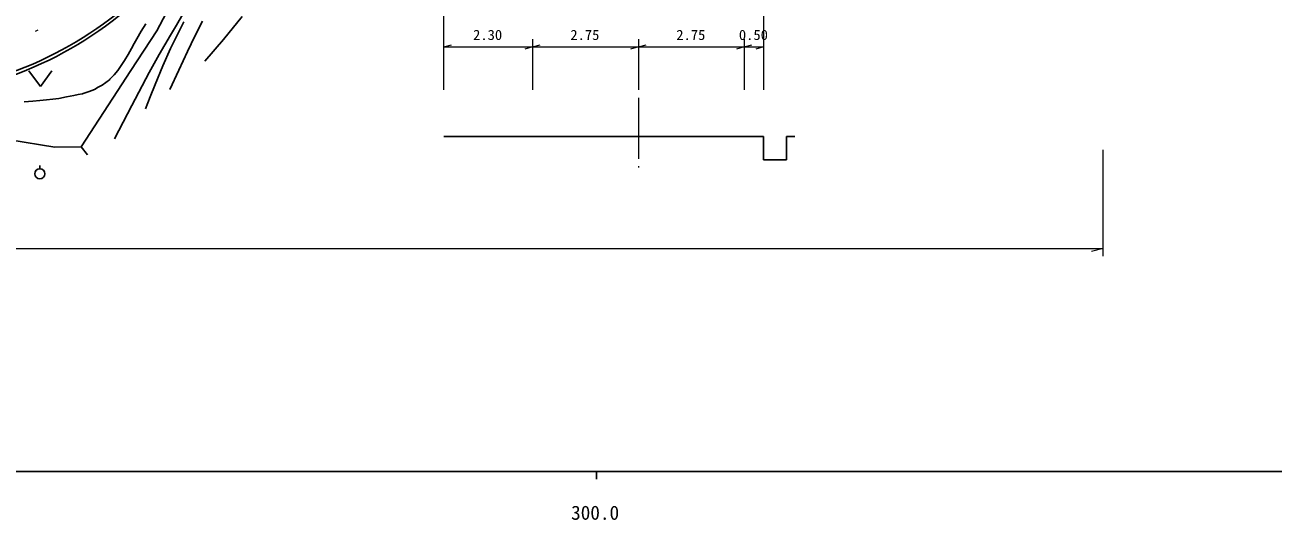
# Model space of a CAD drawing. Units: millimetres, scale not verified, with parts at other scales. Extents: x 40000 to 680000, y 20000 to 380000.
# Drawn here: x 293826 to 455832, y 198715 to 262905 of the extents above; entities that cross this region are included whole.
import ezdxf
from ezdxf.enums import TextEntityAlignment as Align

# ---------------------------------------------------------------- set-up
doc = ezdxf.new("R2010")
doc.units = ezdxf.units.MM
doc.header["$LTSCALE"] = 1000
doc.linetypes.add('USER1', pattern=[10, 7.868852, -0.983607, 0.163934, -0.983607])
for name, color, linetype, lineweight in [('M-BGD', 7, 'Continuous', 25), ('M-BMK', 2, 'Continuous', 13), ('M-STR-HTXT', 7, 'Continuous', 13), ('M-TTL-BAND', 7, 'Continuous', 25)]:
    doc.layers.add(name, color=color, linetype=linetype, lineweight=lineweight)
doc.styles.add('ＭＳ ゴシック', font='')
doc.styles.get('ＭＳ ゴシック').set_extended_font_data('MS Gothic')

msp = doc.modelspace()

# ---------------------------------------------------------------- linework, layer by layer
at = {"layer": 'M-BGD'}
for p, q in [((310929, 262158), (312143, 264451)), ((313489, 262877), (314338, 264323)), ((309530, 263064), (308927, 262121)), ((312705, 261578), (313489, 262877)), ((314452, 263299), (313562, 261582)), ((316875, 263381), (315884, 261434)), ((319577, 261039), (322036, 263999)), ((307558, 256988), (310929, 262158)), ((308345, 261111), (307998, 260489)), ((308927, 262121), (308345, 261111)), ((311241, 259062), (312705, 261578)), ((313562, 261582), (312726, 259839)), ((315884, 261434), (315414, 260463)), ((317190, 258210), (319577, 261039)), ((307640, 259840), (307210, 259075)), ((307998, 260489), (307640, 259840)), ((312726, 259839), (311744, 257628)), ((314934, 259449), (313810, 257048)), ((315414, 260463), (314934, 259449)), ((306331, 257643), (305866, 256993)), ((306746, 258288), (306331, 257643)), ((307210, 259075), (306746, 258288)), ((309947, 256732), (311241, 259062)), ((311744, 257628), (310720, 255168)), ((294324, 256967), (295824, 254927)), ((295824, 254927), (297324, 256967)), ((301117, 247111), (307558, 256988)), ((305405, 256431), (304899, 255912)), ((305866, 256993), (305405, 256431)), ((307688, 252478), (309947, 256732)), ((313810, 257048), (312646, 254548)), ((302837, 254557), (302177, 254278)), ((303349, 254825), (302837, 254557)), ((303827, 255111), (303349, 254825)), ((304327, 255449), (303827, 255111)), ((304781, 255807), (304327, 255449)), ((304852, 255869), (304781, 255807)), ((304899, 255912), (304852, 255869)), ((310720, 255168), (310087, 253593)), ((294852, 253033), (293712, 252933)), ((295760, 253117), (294852, 253033)), ((296634, 253198), (295760, 253117)), ((297453, 253278), (296634, 253198)), ((298237, 253380), (297453, 253278)), ((299230, 253570), (298237, 253380)), ((300182, 253769), (299230, 253570)), ((300741, 253879), (300182, 253769)), ((301276, 253996), (300741, 253879)), ((301402, 254028), (301276, 253996)), ((301496, 254054), (301402, 254028)), ((302177, 254278), (301496, 254054)), ((310087, 253593), (309462, 252015)), ((305456, 248147), (307688, 252478)), ((291854, 248024), (297700, 247066)), ((348197, 248438), (359697, 248438)), ((359697, 248438), (373447, 248438)), ((373447, 248438), (387197, 248438)), ((387197, 248438), (389697, 248438)), ((389697, 248438), (389697, 245438)), ((393773, 248438), (392697, 248438)), ((392697, 245438), (392697, 248438)), ((297700, 247066), (301117, 247111)), ((301117, 247111), (301928, 246066)), ((295759, 244256), (295759, 244698)), ((389697, 245438), (392697, 245438))]:
    msp.add_line(p, q, dxfattribs=at)
msp.add_circle((295759, 243610), 646, dxfattribs=at)
for centre, start, end in [((274927, 303715), 272.82651, 311.66507), ((274996, 303282), 272.78268, 311.99803)]:
    msp.add_arc(centre, 50000, start, end, dxfattribs=at)
at = {"layer": 'M-BMK', "linetype": 'USER1'}
msp.add_line((373447, 253438), (373447, 243438), dxfattribs=at)
at = {"layer": 'M-BMK'}
msp.add_arc((271586, 317275), 60000, 293.17108, 293.55305, dxfattribs=at)
at = {"layer": 'M-STR-HTXT'}
for p, q in [((348197, 254514), (348197, 267940)), ((389697, 267940), (389697, 254514)), ((359697, 261063), (359697, 254514)), ((373447, 261063), (373447, 254514)), ((387197, 261063), (387197, 254514)), ((348197, 260063), (349197, 260343)), ((348197, 260063), (359697, 260063)), ((359697, 260063), (358697, 259783)), ((359697, 260063), (360697, 260343)), ((359697, 260063), (373447, 260063)), ((373447, 260063), (372447, 259783)), ((373447, 260063), (374447, 260343)), ((373447, 260063), (387197, 260063)), ((387197, 260063), (386197, 259783)), ((387197, 260063), (388197, 260343)), ((387197, 260063), (389697, 260063)), ((389697, 260063), (388697, 259783)), ((433781, 232937), (433781, 246734)), ((90112, 233937), (433781, 233937)), ((433781, 233937), (432281, 233517))]:
    msp.add_line(p, q, dxfattribs=at)
at = {"layer": 'M-TTL-BAND'}
for p, q in [((40000, 205000), (579000, 205000)), ((368000, 205000), (368000, 204000))]:
    msp.add_line(p, q, dxfattribs=at)

# ---------------------------------------------------------------- texts
at = {"layer": 'M-STR-HTXT', "style": 'ＭＳ ゴシック', "width": 1.05}
for s, p in [('2.30', (351997, 260563)), ('2.75', (364622, 260563)), ('2.75', (378372, 260563)), ('0.50', (386497, 260563))]:
    msp.add_text(s, height=1320, dxfattribs=at).set_placement(p, align=Align.BOTTOM_LEFT)
at = {"layer": 'M-TTL-BAND', "style": 'ＭＳ ゴシック'}
msp.add_text('300.0', height=1833, dxfattribs=at).set_placement((364719, 198195), align=Align.BOTTOM_LEFT)

doc.saveas('drawing.dxf')
